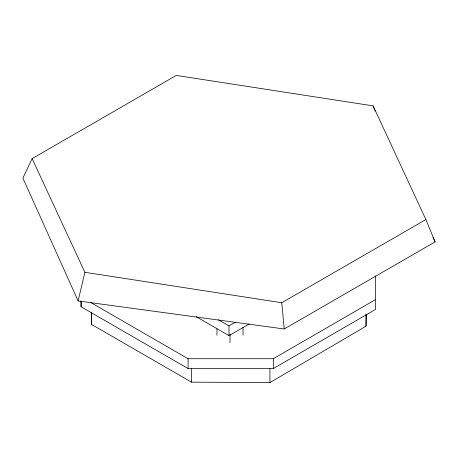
<?xml version="1.0" encoding="UTF-8"?>
<svg xmlns="http://www.w3.org/2000/svg" width="458" height="458" viewBox="0 0 458 458"><rect width="100%" height="100%" fill="white"/><g stroke="black" fill="none" stroke-linecap="round" stroke-linejoin="round"><path stroke-width="0.69" d="M375.577 275.882L375.577 309.408L273.323 368.553L188.072 368.553L81.089 306.786L81.106 301.089M91.239 312.35L91.583 324.459L191.518 382.155L269.945 382.579L366.028 326.165L366.268 314.068M78.123 300.94L84.879 272.287L32.123 158.623L176.25 75.421L373.121 105.878L425.871 219.537L435.1 241.887L284.218 328.987L78.123 300.94L22.9 178.116L32.123 158.623M218.506 319.816L229 325.873L235.172 322.312M84.879 272.287L281.75 302.744L425.871 219.537M196.287 316.741L229 335.628L249.37 323.869M90.982 302.658L188.072 358.717L273.323 358.717L375.577 299.572M432.999 237.359L435.1 241.887M373.121 105.878L375.199 111.111M281.75 302.744L284.218 328.987M366.028 314.36L366.028 326.165M273.323 358.717L273.323 368.553M269.945 368.69L269.945 382.579M243.049 327.441L243.049 335.21M230.008 334.266L230.008 342.744M229 325.873L229 335.628M216.966 328.855L216.966 335.216M191.518 368.112L191.518 382.155M188.072 358.717L188.072 368.553M91.583 312.522L91.583 324.459M81.089 301.164L81.089 306.786"/></g></svg>
